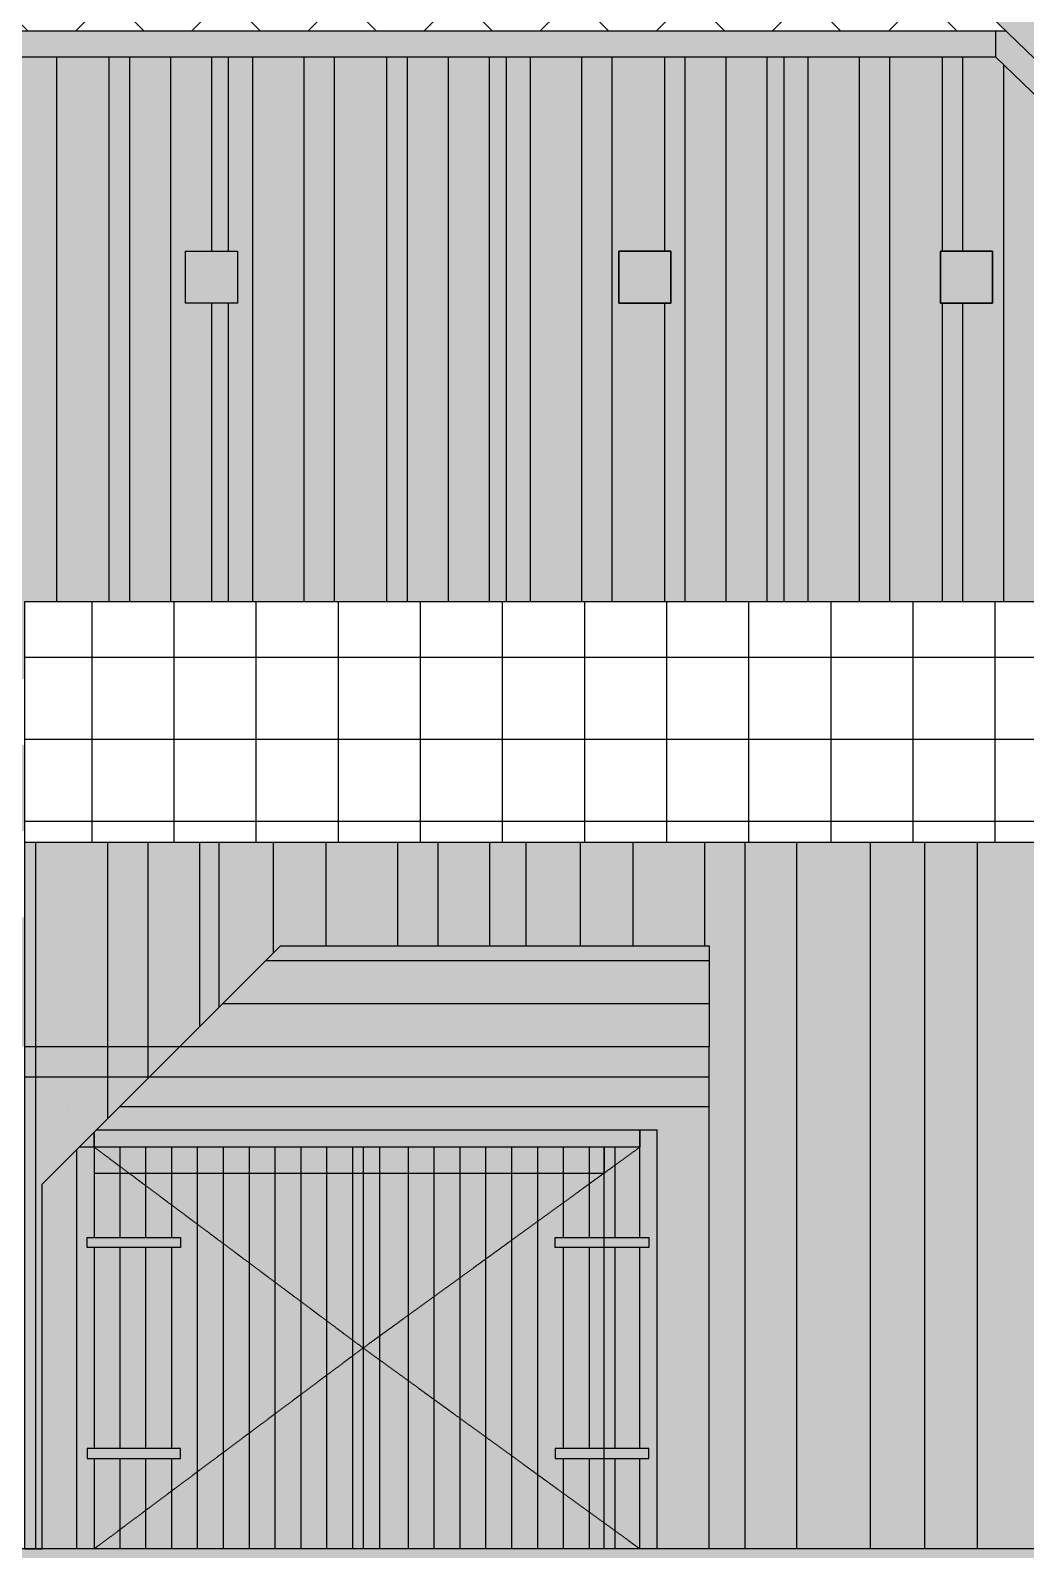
# Model space of a CAD drawing. Header units: metres. Extents: x 2773 to 296211, y -82189 to 61223.
# Drawn here: x 27742 to 33514, y 2443 to 11256 of the extents above; entities that cross this region are included whole.
import ezdxf

# ---------------------------------------------------------------- set-up
doc = ezdxf.new("R2010")
doc.units = ezdxf.units.M
doc.header["$LTSCALE"] = 0.5
doc.linetypes.add('ACAD_ISO03W100', pattern=[30, 12, -18])
doc.linetypes.add('DASHED2', pattern=[9.525, 6.35, -3.175])
for name, color, linetype in [('-höhenlinien', 251, 'ACAD_ISO03W100'), ('KON_025', 1, 'Continuous'), ('KON_050', 5, 'Continuous'), ('KON_MASS', 1, 'Continuous'), ('KON_SCHRAFF', 1, 'Continuous'), ('KON_STRICHLINIE', 1, 'DASHED2')]:
    doc.layers.add(name, color=color, linetype=linetype)
doc.layers.add('KON_HL', color=4, linetype='Continuous', plot=False)

msp = doc.modelspace()

# ---------------------------------------------------------------- hatches: boundary and pattern name
at = {"layer": '-höhenlinien', "ltscale": 0.01, "true_color": 0xe8e8e8, "transparency": 33554536}
h = msp.add_hatch(color=254, dxfattribs=at)
h.dxf.hatch_style = 1
h.set_gradient(color1=(188, 182, 179), rotation=270)
h.paths.add_polyline_path([(42696.49, -465.92), (42696.49, 4983.16), (42132.61, 5054.98), (41669.83, 5061.54), (40119.33, 4801.18), (38623.1, 4872.92), (38485.43, 4874.64), (38358.8, 4846.41), (38257.96, 4847.67), (38062.42, 4850.1), (37874.29, 4883.53), (37138.47, 4932.47), (37017.37, 4862.56), (36980.59, 4725.27), (36872.16, 4616.84), (36799, 4343.81), (36749.23, 4008.2), (36704.11, 3782.51), (36676.28, 3455.92), (36680.22, 3259.33), (36691.5, 2932.78), (36609.14, 2447.76), (23489.14, 2447.76), (22703.6, 2582.59), (21996.62, 2591.39), (20722.32, 2490.68), (20261.09, 2479.56), (18768.25, 2540.75), (18218.64, 2610.76), (17755.86, 2617.32), (16205.36, 2356.96), (14794.84, 2424.59), (14794.84, -465.92)])
at = {"layer": 'KON_025', "true_color": 0xc7c8ca, "transparency": 33554493}
h = msp.add_hatch(color=9, dxfattribs=at)
h.dxf.hatch_style = 1
h.paths.add_polyline_path([(29979.47, 14413.63), (30048.85, 14441.62), (30118.22, 14413.63), (36806.75, 7970.4), (39719.14, 6568.42), (39719.14, 4820.37), (40119.33, 4801.18), (41669.83, 5061.54), (42132.61, 5054.98), (42682.23, 4984.97), (42696.49, 4984.39), (42696.49, 11428.85), (37556.2, 11496.9), (29725.29, 15212.95), (28131.56, 14451.49), (28131.56, 15569.35), (28167.26, 15569.35), (28167.26, 15629.35), (27268.89, 15629.35), (27268.89, 15569.35), (27304.59, 15569.35), (27304.59, 14056.38), (25632.69, 13257.57), (22052.15, 12631.35), (22072.82, 12513.15), (22436.63, 12576.78), (22436.63, 11730.55), (20552.53, 10830.35), (20600.93, 10720.55), (22026.71, 11376.17), (22010.66, 9491.13), (22010.66, 9491.13), (21929.3, 9491.13), (21899.23, 5857.09), (15585.13, 5909.66), (15581.38, 5459.2), (15581.38, 5033.7), (15584.49, 4360.35), (15577.42, 2387.07), (16205.36, 2356.96), (17755.86, 2617.32), (18218.64, 2610.76), (18768.25, 2540.75), (20261.09, 2479.56), (20722.32, 2490.68), (21996.62, 2591.39), (22703.6, 2582.59), (23489.14, 2447.76), (23489.14, 7953.04), (23291.53, 7762.68), (23291.53, 7970.4)])
h.paths.add_polyline_path([(36612.96, 5327.92), (36612.96, 2470.24), (36691.5, 2932.78), (36680.22, 3259.33), (36676.28, 3455.92), (36704.11, 3782.51), (36749.23, 4008.2), (36799, 4343.81), (36872.16, 4616.84), (36980.59, 4725.27), (37017.37, 4862.56), (37138.47, 4932.47), (37874.29, 4883.53), (38062.42, 4850.1), (38257.96, 4847.67), (38358.8, 4846.41), (38386.73, 4852.64)], flags=17)
at = {"layer": 'KON_025', "transparency": 33554656}
h = msp.add_hatch(dxfattribs=at)
h.set_pattern_fill('NET', color=256, scale=150, angle=45)
h.set_pattern_definition([(45, (-40496.9, 4e-12), (-336.7596, 336.7596), []), (135, (-40496.9, 4e-12), (-336.7596, -336.7596), [])])
edge = h.paths.add_edge_path()
edge.add_arc((30048.85, 14341.62), 100, 406.0675, 491.100811, ccw=False)
edge.add_line((30118.23, 14413.63), (30049.14, 14480.76))
edge.add_line((30049.14, 14480.76), (33401.8, 11250.76))
edge.add_line((33401.8, 11250.76), (26696.77, 11250.76))
edge.add_line((26696.77, 11250.76), (29833.52, 14272.47))
edge.add_line((29833.52, 14272.47), (29983.11, 14416.97))
at = {"layer": 'KON_025', "true_color": 0x736c68, "transparency": 33554610}
h = msp.add_hatch(color=251, dxfattribs=at)
h.dxf.hatch_style = 1
h.paths.add_polyline_path([(36806.75, 7762.68), (36806.75, 7970.4), (33401.51, 11250.76), (33341.6, 11250.76), (33341.6, 11100.76)])
h.paths.add_polyline_path([(26756.69, 11250.76), (26756.69, 11100.76), (33341.6, 11100.76), (33341.6, 11250.76)])
h.paths.add_polyline_path([(23291.53, 7970.4), (23291.53, 7762.68), (26756.69, 11100.76), (26756.69, 11250.76), (26696.77, 11250.76)])
at = {"layer": 'KON_025', "true_color": 0x636466, "transparency": 33554544}
h = msp.add_hatch(color=251, dxfattribs=at)
h.dxf.hatch_style = 1
h.paths.add_polyline_path([(24668.59, 9086.44), (24668.59, 8619.6), (23977.53, 7953.04), (23493.52, 7953.04)])
h.paths.add_polyline_path([(23493.52, 7953.04), (23977.53, 7953.04), (23745.08, 7728.84), (23493.52, 7728.84)])
h.paths.add_polyline_path([(26756.98, 11100.76), (33341.6, 11100.76), (36609.14, 7953.04), (36124.82, 7953.04), (33206.08, 10764.75), (26892.62, 10764.75), (24668.59, 8619.6), (24668.59, 9086.44)])
h.paths.add_polyline_path([(36134.66, 7943.57), (36609.14, 7943.57), (36609.14, 7953.04), (36124.82, 7953.04)])
at = {"layer": 'KON_025', "true_color": 0x736c68, "transparency": 33554656}
h = msp.add_hatch(color=251, dxfattribs=at)
h.dxf.hatch_style = 1
h.paths.add_polyline_path([(33321.11, 9975.55), (33019.45, 9975.55), (33019.45, 9673.9), (33321.11, 9673.9)])
h.paths.add_polyline_path([(31456.52, 9975.55), (31154.86, 9975.55), (31154.86, 9673.9), (31456.52, 9673.9)])
h.paths.add_polyline_path([(28943.42, 9975.55), (28641.76, 9975.55), (28641.76, 9673.9), (28943.42, 9673.9)])
h.paths.add_polyline_path([(27078.83, 9975.55), (26777.17, 9975.55), (26777.17, 9673.9), (27078.83, 9673.9)])
at = {"layer": 'KON_025', "transparency": 33554656}
h = msp.add_hatch(dxfattribs=at)
h.set_pattern_fill('NET', color=256, scale=150)
h.paths.add_polyline_path([(36609.14, 7943.57), (27709.14, 7943.57), (27709.14, 6545.12), (36609.14, 6545.12)])
at = {"layer": 'KON_025', "true_color": 0x636466, "transparency": 33554544}
h = msp.add_hatch(color=251, dxfattribs=at)
h.dxf.hatch_style = 1
h.paths.add_polyline_path([(36609.14, 6545.12), (27709.14, 6545.12), (27709.14, 6360.76), (36609.14, 6360.76)])
h = msp.add_hatch(color=251, dxfattribs=at)
h.dxf.hatch_style = 1
h.paths.add_polyline_path([(29430.52, 5945.12), (29191.95, 5945.12), (27809.14, 4562.31), (27809.14, 4323.73), (28011.64, 4526.23)])
h.paths.add_polyline_path([(31679.14, 5945.12), (29430.52, 5945.12), (29255.86, 5770.45), (31679.14, 5770.45)])
h.paths.add_polyline_path([(28011.64, 4526.23), (27809.14, 4323.73), (27809.14, 2447.76), (28011.64, 2447.76)])
h = msp.add_hatch(color=251, dxfattribs=at)
h.dxf.hatch_style = 1
h.paths.add_polyline_path([(31679.14, 5360.76), (28607.59, 5360.76), (28432.59, 5185.76), (31679.14, 5185.76)])
at = {"layer": 'KON_025', "true_color": 0xa48f7a, "transparency": 33554467}
h = msp.add_hatch(color=252, dxfattribs=at)
h.dxf.hatch_style = 1
h.paths.add_polyline_path([(31679.14, 5185.76), (28432.59, 5185.76), (28257.59, 5010.76), (28436.56, 5010.76), (28555.42, 5010.76), (28793.15, 5010.76), (29030.87, 5010.76), (29128.95, 5010.76), (29268.6, 5010.76), (31679.14, 5010.76)])
at = {"layer": 'KON_025', "true_color": 0x736c68, "transparency": 33554656}
h = msp.add_hatch(color=251, dxfattribs=at)
h.dxf.hatch_style = 1
h.paths.add_polyline_path([(30785.01, 4195.36), (31327.74, 4195.36), (31327.74, 4253.62), (30785.01, 4253.62)])
h.paths.add_polyline_path([(30785.01, 2971.9), (31327.74, 2971.9), (31327.74, 3030.15), (30785.01, 3030.15)])
h.paths.add_polyline_path([(28070.01, 2971.9), (28612.74, 2971.9), (28612.74, 3030.15), (28070.01, 3030.15)])
h.paths.add_polyline_path([(28070.01, 4195.36), (28612.74, 4195.36), (28612.74, 4253.62), (28070.01, 4253.62)])
at = {"layer": 'KON_SCHRAFF', "true_color": 0xa48f7a, "transparency": 33554574}
h = msp.add_hatch(color=252, dxfattribs=at)
h.dxf.hatch_style = 1
h.paths.add_polyline_path([(23723.19, 8177.96), (23593.21, 8052.73), (23489.14, 7952.67), (23489.14, 7493.57), (23723.19, 7493.57)])
h.paths.add_polyline_path([(24058.99, 8501.47), (23960.92, 8406.99), (23960.92, 7493.57), (24058.99, 7493.57)])
h.paths.add_polyline_path([(24672.59, 9092.62), (24496.27, 8922.76), (24496.27, 7493.57), (24672.59, 7493.57)])
h.paths.add_polyline_path([(25096.21, 9500.74), (24977.35, 9386.23), (24977.35, 7493.57), (25096.21, 7493.57)])
h.paths.add_polyline_path([(25571.66, 9958.8), (25333.94, 9729.77), (25333.94, 7493.57), (25571.66, 7493.57)])
h.paths.add_polyline_path([(26107.02, 10474.57), (25809.39, 10187.83), (25809.39, 7493.57), (26107.02, 7493.57)])
h.paths.add_polyline_path([(26588.09, 10938.04), (26283.33, 10644.43), (26283.33, 7493.57), (26588.09, 7493.57)])
h.paths.add_polyline_path([(26944.68, 9673.9), (26777.17, 9673.9), (26777.17, 9975.55), (26944.68, 9975.55), (26944.68, 11100.76), (26756.98, 11100.76), (26706.95, 11052.56), (26706.95, 7493.57), (26944.68, 7493.57)])
h.paths.add_polyline_path([(27420.13, 11100.76), (27280.48, 11100.76), (27280.48, 7493.57), (27420.13, 7493.57)])
h.paths.add_polyline_path([(27894.07, 11100.76), (27709.14, 11100.76), (27709.14, 7943.57), (27894.07, 7943.57)])
h.paths.add_polyline_path([(28891.22, 11100.76), (28793.15, 11100.76), (28793.15, 9975.55), (28891.22, 9975.55)])
h.paths.add_polyline_path([(28891.22, 9673.9), (28793.15, 9673.9), (28793.15, 7943.57), (28891.22, 7943.57)])
h.paths.add_polyline_path([(28317.7, 10067.91), (28317.7, 11100.76), (28198.83, 11100.76), (28198.83, 10110.89), (28198.83, 7943.57), (28317.7, 7943.57)])
h.paths.add_polyline_path([(29328.51, 11100.76), (29030.87, 11100.76), (29030.87, 7943.57), (29328.51, 7943.57)])
h.paths.add_polyline_path([(29928.44, 11100.76), (29809.58, 11100.76), (29809.58, 7943.57), (29928.44, 7943.57)])
h.paths.add_polyline_path([(30403.89, 11100.76), (30166.17, 11100.76), (30166.17, 7943.57), (30403.89, 7943.57)])
h.paths.add_polyline_path([(30939.25, 11100.76), (30641.62, 11100.76), (30641.62, 7943.57), (30939.25, 7943.57)])
h.paths.add_polyline_path([(31420.32, 11100.76), (31115.56, 11100.76), (31115.56, 7943.57), (31420.32, 7943.57), (31420.32, 9673.9), (31154.86, 9673.9), (31154.86, 9975.55), (31420.32, 9975.55), (31420.32, 10083.93)])
h.paths.add_polyline_path([(31776.91, 10188.07), (31776.91, 11100.76), (31539.18, 11100.76), (31539.18, 10064.01), (31539.18, 7943.57), (31776.91, 7943.57)])
h.paths.add_polyline_path([(32112.71, 11100.76), (32014.64, 11100.76), (32014.64, 7943.57), (32112.71, 7943.57)])
h.paths.add_polyline_path([(32549.99, 11100.76), (32252.36, 11100.76), (32252.36, 7943.57), (32549.99, 7943.57)])
h.paths.add_polyline_path([(33149.93, 11100.76), (33031.07, 11100.76), (33031.07, 9975.55), (33149.93, 9975.55)])
h.paths.add_polyline_path([(33149.93, 9673.9), (33031.07, 9673.9), (33031.07, 7943.57), (33149.93, 7943.57)])
h.paths.add_polyline_path([(33625.38, 10827.38), (33387.65, 11056.39), (33387.65, 7943.57), (33625.38, 7943.57)])
h.paths.add_polyline_path([(34160.74, 10311.66), (33863.1, 10598.38), (33863.1, 7943.57), (34160.74, 7943.57)])
h.paths.add_polyline_path([(34641.81, 9848.23), (34337.05, 10141.81), (34337.05, 7943.57), (34641.81, 7943.57)])
h.paths.add_polyline_path([(35236.12, 9275.71), (34998.4, 9504.72), (34998.4, 7943.57), (35236.12, 7943.57)])
h.paths.add_polyline_path([(35771.48, 8759.98), (35473.85, 9046.7), (35473.85, 7943.57), (35771.48, 7943.57)])
h.paths.add_polyline_path([(36371.42, 8182.05), (36252.55, 8296.55), (36252.55, 7943.57), (36371.42, 7943.57)])
at = {"layer": 'KON_SCHRAFF', "true_color": 0x826e59, "transparency": 33554526}
h = msp.add_hatch(color=47, dxfattribs=at)
h.dxf.hatch_style = 1
h.paths.add_polyline_path([(23960.92, 8406.99), (23723.19, 8177.96), (23723.19, 7493.57), (23960.92, 7493.57)])
h.paths.add_polyline_path([(24496.27, 8922.76), (24198.64, 8636.01), (24198.64, 7493.57), (24496.27, 7493.57)])
h.paths.add_polyline_path([(24977.35, 9386.23), (24672.59, 9092.62), (24672.59, 7493.57), (24977.35, 7493.57)])
h.paths.add_polyline_path([(25333.94, 9729.77), (25096.21, 9500.74), (25096.21, 7493.57), (25333.94, 7493.57)])
h.paths.add_polyline_path([(25809.39, 10187.83), (25669.73, 10053.29), (25669.73, 7493.57), (25809.39, 7493.57)])
h.paths.add_polyline_path([(26283.33, 10644.43), (26107.02, 10474.57), (26107.02, 7493.57), (26283.33, 7493.57)])
h.paths.add_polyline_path([(26706.95, 11052.56), (26588.09, 10938.04), (26588.09, 7493.57), (26706.95, 7493.57)])
h.paths.add_polyline_path([(27182.4, 11100.76), (26944.68, 11100.76), (26944.68, 9975.55), (27078.83, 9975.55), (27078.83, 9673.9), (26944.68, 9673.9), (26944.68, 7493.57), (27182.4, 7493.57)])
h.paths.add_polyline_path([(27709.14, 11100.76), (27420.13, 11100.76), (27420.13, 7493.57), (27709.14, 7493.57), (27709.14, 7943.57)])
h.paths.add_polyline_path([(28198.83, 10110.89), (28198.83, 11100.76), (27894.07, 11100.76), (27894.07, 7943.57), (28198.83, 7943.57)])
h.paths.add_polyline_path([(28793.15, 9673.9), (28641.76, 9673.9), (28641.76, 9975.55), (28793.15, 9975.55), (28793.15, 11100.76), (28555.42, 11100.76), (28555.42, 10119.57), (28555.42, 7943.57), (28793.15, 7943.57)])
h.paths.add_polyline_path([(29504.82, 11100.76), (29328.51, 11100.76), (29328.51, 7943.57), (29504.82, 7943.57)])
h.paths.add_polyline_path([(30166.17, 11100.76), (29928.44, 11100.76), (29928.44, 7943.57), (30166.17, 7943.57)])
h.paths.add_polyline_path([(30641.62, 11100.76), (30501.96, 11100.76), (30501.96, 7943.57), (30641.62, 7943.57)])
h.paths.add_polyline_path([(31115.56, 11100.76), (30939.25, 11100.76), (30939.25, 7943.57), (31115.56, 7943.57)])
h.paths.add_polyline_path([(32014.64, 11100.76), (31776.91, 11100.76), (31776.91, 10188.07), (31776.91, 7943.57), (32014.64, 7943.57)])
h.paths.add_polyline_path([(32252.36, 11100.76), (32112.71, 11100.76), (32112.71, 7943.57), (32252.36, 7943.57)])
h.paths.add_polyline_path([(33031.07, 9673.9), (33019.45, 9673.9), (33019.45, 9975.55), (33031.07, 9975.55), (33031.07, 11100.76), (32726.3, 11100.76), (32726.3, 7943.57), (33031.07, 7943.57)])
h.paths.add_polyline_path([(33387.65, 11056.39), (33341.6, 11100.76), (33149.93, 11100.76), (33149.93, 9975.55), (33321.11, 9975.55), (33321.11, 9673.9), (33149.93, 9673.9), (33149.93, 7943.57), (33387.65, 7943.57)])
h.paths.add_polyline_path([(33723.45, 10732.91), (33625.38, 10827.38), (33625.38, 7943.57), (33723.45, 7943.57)])
h.paths.add_polyline_path([(34337.05, 10141.81), (34160.74, 10311.66), (34160.74, 7943.57), (34337.05, 7943.57)])
h.paths.add_polyline_path([(34760.67, 9733.72), (34641.81, 9848.23), (34641.81, 7943.57), (34760.67, 7943.57)])
h.paths.add_polyline_path([(35473.85, 9046.7), (35334.2, 9181.23), (35334.2, 7943.57), (35473.85, 7943.57)])
h.paths.add_polyline_path([(35947.79, 8590.14), (35771.48, 8759.98), (35771.48, 7943.57), (35947.79, 7943.57)])
h.paths.add_polyline_path([(36371.42, 8182.05), (36371.42, 7943.57), (36609.14, 7943.57), (36609.14, 7953.04)])
at = {"layer": 'KON_SCHRAFF', "true_color": 0xc5b7aa}
h = msp.add_hatch(color=9, dxfattribs=at)
h.dxf.hatch_style = 1
h.paths.add_polyline_path([(24198.64, 8636.01), (24058.99, 8501.47), (24058.99, 7493.57), (24198.64, 7493.57)])
h.paths.add_polyline_path([(25669.73, 10053.29), (25571.66, 9958.8), (25571.66, 7493.57), (25669.73, 7493.57)])
h.paths.add_polyline_path([(27280.48, 11100.76), (27182.4, 11100.76), (27182.4, 7493.57), (27280.48, 7493.57)])
h.paths.add_polyline_path([(28555.42, 10119.57), (28555.42, 11100.76), (28317.7, 11100.76), (28317.7, 10067.91), (28317.7, 7943.57), (28555.42, 7943.57)])
h.paths.add_polyline_path([(29030.87, 11100.76), (28891.22, 11100.76), (28891.22, 9975.55), (28943.42, 9975.55), (28943.42, 9673.9), (28891.22, 9673.9), (28891.22, 7943.57), (29030.87, 7943.57)])
h.paths.add_polyline_path([(29809.58, 11100.76), (29504.82, 11100.76), (29504.82, 7943.57), (29809.58, 7943.57)])
h.paths.add_polyline_path([(30501.96, 11100.76), (30403.89, 11100.76), (30403.89, 7943.57), (30501.96, 7943.57)])
h.paths.add_polyline_path([(31539.18, 10064.01), (31539.18, 11100.76), (31420.32, 11100.76), (31420.32, 10083.93), (31420.32, 9975.55), (31456.52, 9975.55), (31456.52, 9673.9), (31420.32, 9673.9), (31420.32, 7943.57), (31539.18, 7943.57)])
h.paths.add_polyline_path([(32726.3, 11100.76), (32549.99, 11100.76), (32549.99, 7943.57), (32726.3, 7943.57)])
h.paths.add_polyline_path([(33863.1, 10598.38), (33723.45, 10732.91), (33723.45, 7943.57), (33863.1, 7943.57)])
h.paths.add_polyline_path([(34998.4, 9504.72), (34760.67, 9733.72), (34760.67, 7943.57), (34998.4, 7943.57)])
h.paths.add_polyline_path([(35334.2, 9181.23), (35236.12, 9275.71), (35236.12, 7943.57), (35334.2, 7943.57)])
h.paths.add_polyline_path([(36252.55, 8296.55), (35947.79, 8590.14), (35947.79, 7943.57), (36252.55, 7943.57)])
h = msp.add_hatch(color=9, dxfattribs=at)
h.dxf.hatch_style = 1
h.paths.add_polyline_path([(27709.14, 5860.76), (23689.14, 5860.76), (23689.14, 5610.76), (27709.14, 5610.76)])
h.paths.add_polyline_path([(31679.14, 5860.76), (29107.59, 5860.76), (28857.59, 5610.76), (31679.14, 5610.76)])
h.paths.add_polyline_path([(27709.14, 7110.76), (23689.14, 7110.76), (23689.14, 6860.76), (27709.14, 6860.76)])
at = {"layer": 'KON_SCHRAFF', "true_color": 0x826e59, "transparency": 33554526}
h = msp.add_hatch(color=47, dxfattribs=at)
h.dxf.hatch_style = 1
h.paths.add_polyline_path([(31679.14, 5610.76), (28857.59, 5610.76), (28607.59, 5360.76), (31679.14, 5360.76)])
h.paths.add_polyline_path([(27709.14, 5610.76), (23689.14, 5610.76), (23689.14, 5360.76), (27709.14, 5360.76)])
h.paths.add_polyline_path([(27709.14, 6110.76), (23689.14, 6110.76), (23689.14, 5860.76), (27709.14, 5860.76)])
h.paths.add_polyline_path([(31679.14, 5945.12), (29191.95, 5945.12), (29107.59, 5860.76), (31679.14, 5860.76)])
h.paths.add_polyline_path([(27709.14, 6860.76), (23689.14, 6860.76), (23689.14, 6610.76), (27709.14, 6610.76)])
at = {"layer": 'KON_SCHRAFF', "true_color": 0xa48f7a, "transparency": 33554574}
h = msp.add_hatch(color=252, dxfattribs=at)
h.dxf.hatch_style = 1
h.paths.add_polyline_path([(27773.99, 6545.12), (27709.14, 6545.12), (27709.14, 5360.76), (27773.99, 5360.76)])
h.paths.add_polyline_path([(27773.99, 5360.76), (27709.14, 5360.76), (27709.14, 5185.76), (27773.99, 5185.76)])
h.paths.add_polyline_path([(27773.99, 5185.76), (27709.14, 5185.76), (27709.14, 4462.31), (27709.14, 2447.76), (27773.99, 2447.76)])
h.paths.add_polyline_path([(28424.38, 6545.12), (28190.65, 6545.12), (28190.65, 5360.76), (28424.38, 5360.76)])
h.paths.add_polyline_path([(28424.38, 5360.76), (28190.65, 5360.76), (28190.65, 5185.76), (28424.38, 5185.76)])
h.paths.add_polyline_path([(28424.38, 5177.55), (28424.38, 5185.76), (28190.65, 5185.76), (28190.65, 4943.82)])
h.paths.add_polyline_path([(29151.4, 6545.12), (28836.36, 6545.12), (28836.36, 5589.53), (29151.4, 5904.56)])
h.paths.add_polyline_path([(29872.94, 6545.12), (29456.27, 6545.12), (29456.27, 5945.12), (29872.94, 5945.12)])
h.paths.add_polyline_path([(30932.21, 6545.12), (30617.17, 6545.12), (30617.17, 5945.12), (30932.21, 5945.12)])
h.paths.add_polyline_path([(31653.75, 6545.12), (31237.08, 6545.12), (31237.08, 5945.12), (31653.75, 5945.12)])
h.paths.add_polyline_path([(32929.53, 6545.12), (32614.49, 6545.12), (32614.49, 2447.76), (32929.53, 2447.76)])
h.paths.add_polyline_path([(34184.87, 6545.12), (33884.8, 6545.12), (33884.8, 2447.76), (34184.87, 2447.76)])
h.paths.add_polyline_path([(34926.86, 6545.12), (34611.82, 6545.12), (34611.82, 2447.76), (34926.86, 2447.76)])
h.paths.add_polyline_path([(36182.19, 6545.12), (35882.13, 6545.12), (35882.13, 2447.76), (36182.19, 2447.76)])
at = {"layer": 'KON_SCHRAFF', "true_color": 0x826e59, "transparency": 33554526}
h = msp.add_hatch(color=47, dxfattribs=at)
h.dxf.hatch_style = 1
h.paths.add_polyline_path([(28190.65, 6545.12), (27773.99, 6545.12), (27773.99, 5360.76), (28190.65, 5360.76)])
h.paths.add_polyline_path([(28190.65, 5360.76), (27773.99, 5360.76), (27773.99, 5185.76), (28190.65, 5185.76)])
h.paths.add_polyline_path([(28190.65, 5185.76), (27773.99, 5185.76), (27773.99, 2447.76), (27809.14, 2447.76), (27809.14, 4562.31), (28190.65, 4943.82)])
h.paths.add_polyline_path([(28724.45, 6545.12), (28424.38, 6545.12), (28424.38, 5360.76), (28607.59, 5360.76), (28724.45, 5477.61)])
h.paths.add_polyline_path([(28607.59, 5360.76), (28424.38, 5360.76), (28424.38, 5185.76), (28432.59, 5185.76)])
h.paths.add_polyline_path([(29456.27, 6545.12), (29151.4, 6545.12), (29151.4, 5904.56), (29191.95, 5945.12), (29456.27, 5945.12)])
h.paths.add_polyline_path([(30406.73, 6545.12), (30106.67, 6545.12), (30106.67, 5945.12), (30406.73, 5945.12)])
h.paths.add_polyline_path([(31237.08, 6545.12), (30932.21, 6545.12), (30932.21, 5945.12), (31237.08, 5945.12)])
h.paths.add_polyline_path([(31887.48, 6545.12), (31653.75, 6545.12), (31653.75, 5945.12), (31679.14, 5945.12), (31679.14, 5360.76), (31679.14, 5010.76), (31679.14, 2447.76), (31887.48, 2447.76)])
h.paths.add_polyline_path([(32614.49, 6545.12), (32187.54, 6545.12), (32187.54, 2447.76), (32614.49, 2447.76)])
h.paths.add_polyline_path([(33651.07, 6545.12), (33234.41, 6545.12), (33234.41, 2447.76), (33651.07, 2447.76)])
h.paths.add_polyline_path([(34611.82, 6545.12), (34184.87, 6545.12), (34184.87, 2447.76), (34611.82, 2447.76)])
h.paths.add_polyline_path([(35231.73, 6545.12), (34926.86, 6545.12), (34926.86, 2447.76), (35231.73, 2447.76)])
h.paths.add_polyline_path([(35882.13, 6545.12), (35648.39, 6545.12), (35648.39, 2447.76), (35882.13, 2447.76)])
at = {"layer": 'KON_SCHRAFF', "true_color": 0xc5b7aa}
h = msp.add_hatch(color=9, dxfattribs=at)
h.dxf.hatch_style = 1
h.paths.add_polyline_path([(28836.36, 6545.12), (28724.45, 6545.12), (28724.45, 5477.61), (28836.36, 5589.53)])
h.paths.add_polyline_path([(30106.67, 6545.12), (29872.94, 6545.12), (29872.94, 5945.12), (30106.67, 5945.12)])
h.paths.add_polyline_path([(30617.17, 6545.12), (30406.73, 6545.12), (30406.73, 5945.12), (30617.17, 5945.12)])
h.paths.add_polyline_path([(32187.54, 6545.12), (31887.48, 6545.12), (31887.48, 2447.76), (32187.54, 2447.76)])
h.paths.add_polyline_path([(33234.41, 6545.12), (32929.53, 6545.12), (32929.53, 2447.76), (33234.41, 2447.76)])
h.paths.add_polyline_path([(33884.8, 6545.12), (33651.07, 6545.12), (33651.07, 2447.76), (33884.8, 2447.76)])
h.paths.add_polyline_path([(35648.39, 6545.12), (35231.73, 6545.12), (35231.73, 2447.76), (35648.39, 2447.76)])
at = {"layer": 'KON_SCHRAFF', "true_color": 0xa48f7a, "transparency": 33554521}
h = msp.add_hatch(color=252, dxfattribs=at)
h.dxf.hatch_style = 1
h.paths.add_polyline_path([(28257.59, 5010.76), (28124.59, 4877.76), (31376.64, 4877.76), (31376.64, 2447.76), (31679.14, 2447.76), (31679.14, 5010.76)])
h.paths.add_polyline_path([(27809.14, 4562.31), (27809.14, 2447.76), (28011.64, 2447.76), (28011.64, 4764.81)])
at = {"layer": 'KON_SCHRAFF', "true_color": 0x826e59, "transparency": 33554585}
h = msp.add_hatch(color=47, dxfattribs=at)
h.dxf.hatch_style = 1
h.paths.add_polyline_path([(31276.64, 4877.76), (31376.64, 4877.76), (31376.64, 2447.76), (31276.64, 2447.76), (31276.64, 2971.9), (31327.74, 2971.9), (31327.74, 3030.15), (31276.64, 3030.15), (31276.64, 4195.36), (31327.74, 4195.36), (31327.74, 4253.62), (31276.64, 4253.62)])
h.paths.add_polyline_path([(28024.59, 4777.76), (28011.64, 4764.81), (28011.64, 2447.76), (28111.64, 2447.76), (28111.64, 2971.9), (28070.01, 2971.9), (28070.01, 3030.15), (28111.64, 3030.15), (28111.64, 4195.36), (28070.01, 4195.36), (28070.01, 4253.62), (28111.64, 4253.62), (28111.64, 4777.76)])
h.paths.add_polyline_path([(28124.59, 4877.76), (28024.59, 4777.76), (31276.64, 4777.76), (31276.64, 4877.76)])
at = {"layer": 'KON_SCHRAFF', "true_color": 0xa48f7a, "transparency": 33554574}
h = msp.add_hatch(color=252, dxfattribs=at)
h.dxf.hatch_style = 1
h.paths.add_polyline_path([(31133.68, 4777.76), (31276.64, 4777.76), (31276.64, 4253.62), (31133.68, 4253.62)])
h.paths.add_polyline_path([(31133.68, 4195.36), (31276.64, 4195.36), (31276.64, 3030.15), (31133.68, 3030.15)])
h.paths.add_polyline_path([(31133.68, 2971.9), (31276.64, 2971.9), (31276.64, 2447.76), (31133.68, 2447.76)])
h.paths.add_polyline_path([(30833.68, 4195.36), (30983.68, 4195.36), (30983.68, 3030.15), (30833.68, 3030.15)])
h.paths.add_polyline_path([(30833.68, 2971.9), (30983.68, 2971.9), (30983.68, 2447.76), (30833.68, 2447.76)])
h.paths.add_polyline_path([(30833.68, 4624.34), (30983.68, 4624.34), (30983.68, 4253.62), (30833.68, 4253.62)])
h.paths.add_polyline_path([(30533.68, 4624.34), (30683.68, 4624.34), (30683.68, 2447.76), (30533.68, 2447.76)])
h.paths.add_polyline_path([(30533.68, 4777.76), (30683.68, 4777.76), (30683.68, 4624.34), (30533.68, 4624.34)])
h.paths.add_polyline_path([(30233.68, 4624.34), (30383.68, 4624.34), (30383.68, 2447.76), (30233.68, 2447.76)])
h.paths.add_polyline_path([(30233.68, 4777.76), (30383.68, 4777.76), (30383.68, 4624.34), (30233.68, 4624.34)])
h.paths.add_polyline_path([(29671.64, 4624.34), (29767.47, 4624.34), (29767.47, 2447.76), (29671.64, 2447.76)])
h.paths.add_polyline_path([(29671.64, 4777.76), (29767.47, 4777.76), (29767.47, 4624.34), (29671.64, 4624.34)])
h.paths.add_polyline_path([(29311.64, 4624.34), (29461.64, 4624.34), (29461.64, 2447.76), (29311.64, 2447.76)])
h.paths.add_polyline_path([(29311.64, 4777.76), (29461.64, 4777.76), (29461.64, 4624.34), (29311.64, 4624.34)])
h.paths.add_polyline_path([(28861.64, 4624.34), (29011.64, 4624.34), (29011.64, 2447.76), (28861.64, 2447.76)])
h.paths.add_polyline_path([(28861.64, 4777.76), (29011.64, 4777.76), (29011.64, 4624.34), (28861.64, 4624.34)])
h.paths.add_polyline_path([(28561.64, 4624.34), (28711.64, 4624.34), (28711.64, 2447.76), (28561.64, 2447.76), (28561.64, 2971.9), (28612.74, 2971.9), (28612.74, 3030.15), (28561.64, 3030.15), (28561.64, 4195.36), (28612.74, 4195.36), (28612.74, 4253.62), (28561.64, 4253.62)])
h.paths.add_polyline_path([(28561.64, 4777.76), (28711.64, 4777.76), (28711.64, 4624.34), (28561.64, 4624.34)])
h.paths.add_polyline_path([(28111.64, 4624.34), (28261.64, 4624.34), (28261.64, 4253.62), (28111.64, 4253.62)])
h.paths.add_polyline_path([(28111.64, 4777.76), (28261.64, 4777.76), (28261.64, 4624.34), (28111.64, 4624.34)])
h.paths.add_polyline_path([(28111.64, 4195.36), (28261.64, 4195.36), (28261.64, 3030.15), (28111.64, 3030.15)])
h.paths.add_polyline_path([(28111.64, 2971.9), (28261.64, 2971.9), (28261.64, 2447.76), (28111.64, 2447.76)])
at = {"layer": 'KON_SCHRAFF', "true_color": 0x826e59, "transparency": 33554562}
h = msp.add_hatch(color=47, dxfattribs=at)
h.dxf.hatch_style = 1
h.paths.add_polyline_path([(30683.68, 4624.34), (30833.68, 4624.34), (30833.68, 4253.62), (30785.01, 4253.62), (30785.01, 4195.36), (30833.68, 4195.36), (30833.68, 3030.15), (30785.01, 3030.15), (30785.01, 2971.9), (30833.68, 2971.9), (30833.68, 2447.76), (30683.68, 2447.76)])
h.paths.add_polyline_path([(30683.68, 4777.76), (30833.68, 4777.76), (30833.68, 4624.34), (30683.68, 4624.34)])
h.paths.add_polyline_path([(29933.68, 4624.34), (30083.68, 4624.34), (30083.68, 2447.76), (29933.68, 2447.76)])
h.paths.add_polyline_path([(29933.68, 4777.76), (30083.68, 4777.76), (30083.68, 4624.34), (29933.68, 4624.34)])
h.paths.add_polyline_path([(29161.64, 4624.34), (29311.64, 4624.34), (29311.64, 2447.76), (29161.64, 2447.76)])
h.paths.add_polyline_path([(29161.64, 4777.76), (29311.64, 4777.76), (29311.64, 4624.34), (29161.64, 4624.34)])
h.paths.add_polyline_path([(28261.64, 4777.76), (28411.64, 4777.76), (28411.64, 4624.34), (28261.64, 4624.34)])
h.paths.add_polyline_path([(28261.64, 4624.34), (28411.64, 4624.34), (28411.64, 4253.62), (28261.64, 4253.62)])
h.paths.add_polyline_path([(28261.64, 4195.36), (28411.64, 4195.36), (28411.64, 3030.15), (28261.64, 3030.15)])
h.paths.add_polyline_path([(28261.64, 2971.9), (28411.64, 2971.9), (28411.64, 2447.76), (28261.64, 2447.76)])
at = {"layer": 'KON_SCHRAFF', "true_color": 0x826e59, "transparency": 33554526}
h = msp.add_hatch(color=47, dxfattribs=at)
h.dxf.hatch_style = 1
h.paths.add_polyline_path([(30983.68, 4624.34), (31069.15, 4624.34), (31069.15, 4253.62), (30983.68, 4253.62)])
h.paths.add_polyline_path([(30983.68, 4777.76), (31069.15, 4777.76), (31069.15, 4624.34), (30983.68, 4624.34)])
h.paths.add_polyline_path([(31069.15, 4624.34), (31069.15, 4777.76), (31133.68, 4777.76), (31133.68, 4253.62), (31069.15, 4253.62)])
h.paths.add_polyline_path([(30983.68, 4195.36), (31069.15, 4195.36), (31069.15, 3030.15), (30983.68, 3030.15)])
h.paths.add_polyline_path([(31069.15, 4195.36), (31133.68, 4195.36), (31133.68, 3030.15), (31069.15, 3030.15)])
h.paths.add_polyline_path([(30983.68, 2971.9), (31069.15, 2971.9), (31069.15, 2447.76), (30983.68, 2447.76)])
h.paths.add_polyline_path([(31069.15, 2971.9), (31133.68, 2971.9), (31133.68, 2447.76), (31069.15, 2447.76)])
h.paths.add_polyline_path([(30083.68, 4624.34), (30233.68, 4624.34), (30233.68, 2447.76), (30083.68, 2447.76)])
h.paths.add_polyline_path([(30083.68, 4777.76), (30233.68, 4777.76), (30233.68, 4624.34), (30083.68, 4624.34)])
h.paths.add_polyline_path([(29611.64, 4624.34), (29671.64, 4624.34), (29671.64, 2447.76), (29611.64, 2447.76)])
h.paths.add_polyline_path([(29611.64, 4777.76), (29671.64, 4777.76), (29671.64, 4624.34), (29611.64, 4624.34)])
h.paths.add_polyline_path([(29011.64, 4624.34), (29161.64, 4624.34), (29161.64, 2447.76), (29011.64, 2447.76)])
h.paths.add_polyline_path([(29011.64, 4777.76), (29161.64, 4777.76), (29161.64, 4624.34), (29011.64, 4624.34)])
h.paths.add_polyline_path([(28411.64, 4777.76), (28561.64, 4777.76), (28561.64, 4624.34), (28411.64, 4624.34)])
h.paths.add_polyline_path([(28411.64, 4624.34), (28561.64, 4624.34), (28561.64, 4253.62), (28411.64, 4253.62)])
h.paths.add_polyline_path([(28411.64, 4195.36), (28561.64, 4195.36), (28561.64, 3030.15), (28411.64, 3030.15)])
h.paths.add_polyline_path([(28411.64, 2971.9), (28561.64, 2971.9), (28561.64, 2447.76), (28411.64, 2447.76)])
h = msp.add_hatch(color=47, dxfattribs=at)
h.dxf.hatch_style = 1
h.paths.add_polyline_path([(30383.68, 4624.34), (30533.68, 4624.34), (30533.68, 2447.76), (30383.68, 2447.76)])
h.paths.add_polyline_path([(30383.68, 4777.76), (30533.68, 4777.76), (30533.68, 4624.34), (30383.68, 4624.34)])
h.paths.add_polyline_path([(29767.47, 4777.76), (29933.68, 4777.76), (29933.68, 4624.34), (29767.47, 4624.34)])
h.paths.add_polyline_path([(29767.47, 4624.34), (29933.68, 4624.34), (29933.68, 2447.76), (29767.47, 2447.76)])
h.paths.add_polyline_path([(29461.64, 4624.34), (29611.64, 4624.34), (29611.64, 2447.76), (29461.64, 2447.76)])
h.paths.add_polyline_path([(29461.64, 4777.76), (29611.64, 4777.76), (29611.64, 4624.34), (29461.64, 4624.34)])
h.paths.add_polyline_path([(28711.64, 4624.34), (28861.64, 4624.34), (28861.64, 2447.76), (28711.64, 2447.76)])
h.paths.add_polyline_path([(28711.64, 4777.76), (28861.64, 4777.76), (28861.64, 4624.34), (28711.64, 4624.34)])
at = {"layer": 'KON_SCHRAFF', "true_color": 0xa48f7a, "transparency": 33554574}
h = msp.add_hatch(color=252, dxfattribs=at)
h.dxf.hatch_style = 1
h.paths.add_polyline_path([(30983.68, 4624.34), (30983.68, 4777.76), (30833.68, 4777.76), (30833.68, 4624.34)])

# ---------------------------------------------------------------- linework, layer by layer
at = {"layer": 'KON_025'}
for points in [[(27894.07, 7943.57), (27894.07, 11100.76)], [(28198.83, 10110.89), (28198.83, 11100.76)], [(28317.7, 10067.91), (28317.7, 11100.76)], [(28555.42, 10119.57), (28555.42, 11100.76)], [(28793.15, 9975.55), (28793.15, 11100.76)], [(28891.22, 9975.55), (28891.22, 11100.76)], [(29030.87, 7943.57), (29030.87, 11100.76)], [(29328.51, 7943.57), (29328.51, 11100.76)], [(29504.82, 7943.57), (29504.82, 11100.76)], [(29809.58, 7943.57), (29809.58, 11100.76)], [(29928.44, 7943.57), (29928.44, 11100.76)], [(30166.17, 7943.57), (30166.17, 11100.76)], [(30403.89, 7943.57), (30403.89, 11100.76)], [(30501.96, 7943.57), (30501.96, 11100.76)], [(30641.62, 7943.57), (30641.62, 11100.76)], [(30939.25, 7943.57), (30939.25, 11100.76)], [(31115.56, 7943.57), (31115.56, 11100.76)], [(31420.32, 10083.93), (31420.32, 11100.76)], [(31539.18, 10064.01), (31539.18, 11100.76)], [(31776.91, 10188.07), (31776.91, 11100.76)], [(32014.64, 7943.57), (32014.64, 11100.76)], [(32112.71, 7943.57), (32112.71, 11100.76)], [(32252.36, 7943.57), (32252.36, 11100.76)], [(32549.99, 7943.57), (32549.99, 11100.76)], [(32726.3, 7943.57), (32726.3, 11100.76)], [(33031.07, 9975.55), (33031.07, 11100.76)], [(33149.93, 9975.55), (33149.93, 11100.76)], [(33387.65, 7943.57), (33387.65, 11056.39)], [(31776.91, 7943.57), (31776.91, 10188.07)], [(28198.83, 7943.57), (28198.83, 10110.89)], [(28317.7, 7943.57), (28317.7, 10067.91)], [(28555.42, 7943.57), (28555.42, 10119.57)], [(31420.32, 9975.55), (31420.32, 10083.93)], [(31539.18, 7943.57), (31539.18, 10064.01)], [(28793.15, 7943.57), (28793.15, 9673.9)], [(28891.22, 7943.57), (28891.22, 9673.9)], [(31420.32, 7943.57), (31420.32, 9673.9)], [(33031.07, 7943.57), (33031.07, 9673.9)], [(33149.93, 7943.57), (33149.93, 9673.9)], [(29107.59, 5860.76), (31679.14, 5860.76)], [(28857.59, 5610.76), (31679.14, 5610.76)], [(28607.59, 5360.76), (31679.14, 5360.76)], [(28436.56, 5010.76), (28436.56, 5010.76), (28436.56, 5010.76), (28257.59, 5010.76)], [(28555.42, 5010.76), (28555.42, 5010.76), (28555.42, 5010.76), (28317.7, 5010.76)], [(28793.15, 5010.76), (28793.15, 5010.76), (28793.15, 5010.76), (28555.42, 5010.76)], [(29030.87, 5010.76), (29030.87, 5010.76), (29030.87, 5010.76), (28793.15, 5010.76)], [(29128.95, 5010.76), (29128.95, 5010.76), (29128.95, 5010.76), (28891.22, 5010.76)], [(29268.6, 5010.76), (29268.6, 5010.76), (29268.6, 5010.76), (29030.87, 5010.76)], [(29566.23, 5010.76), (29566.23, 5010.76), (29566.23, 5010.76), (29328.51, 5010.76)], [(29742.54, 5010.76), (29742.54, 5010.76), (29742.54, 5010.76), (29504.82, 5010.76)], [(30047.3, 5010.76), (30047.3, 5010.76), (30047.3, 5010.76), (29809.58, 5010.76)], [(30166.17, 5010.76), (30166.17, 5010.76), (30166.17, 5010.76), (29928.44, 5010.76)], [(30403.89, 5010.76), (30403.89, 5010.76), (30403.89, 5010.76), (30166.17, 5010.76)], [(30641.62, 5010.76), (30641.62, 5010.76), (30641.62, 5010.76), (30403.89, 5010.76)], [(30739.69, 5010.76), (30739.69, 5010.76), (30739.69, 5010.76), (30501.96, 5010.76)], [(30879.34, 5010.76), (30879.34, 5010.76), (30879.34, 5010.76), (30641.62, 5010.76)], [(31176.97, 5010.76), (31176.97, 5010.76), (31176.97, 5010.76), (30939.25, 5010.76)], [(31353.28, 5010.76), (31353.28, 5010.76), (31353.28, 5010.76), (31115.56, 5010.76)], [(28111.64, 4777.76), (28111.64, 4864.81)], [(28111.64, 4864.81), (28111.64, 4253.62)], [(28124.59, 4877.76), (31376.64, 4877.76)], [(31276.64, 4253.62), (31276.64, 4877.76)], [(31376.64, 2447.76), (31376.64, 4877.76)], [(28011.64, 2447.76), (28011.64, 4764.81)], [(28011.64, 2447.76), (28011.64, 4764.81)], [(31276.64, 4777.76), (28111.64, 4777.76)], [(28261.64, 4253.62), (28261.64, 4777.76)], [(28411.64, 4253.62), (28411.64, 4777.76)], [(28561.64, 4253.62), (28561.64, 4777.76)], [(28711.64, 2447.76), (28711.64, 2447.76), (28711.64, 4777.76)], [(28861.64, 2447.76), (28861.64, 2447.76), (28861.64, 4777.76)], [(29011.64, 2447.76), (29011.64, 2447.76), (29011.64, 4777.76)], [(29161.64, 2447.76), (29161.64, 2447.76), (29161.64, 4777.76)], [(29311.64, 2447.76), (29311.64, 2447.76), (29311.64, 4777.76)], [(29461.64, 2447.76), (29461.64, 2447.76), (29461.64, 4777.76)], [(29611.64, 2447.76), (29611.64, 2447.76), (29611.64, 4777.76)], [(29671.64, 4777.76), (29671.64, 2447.76)], [(29767.47, 2447.76), (29767.47, 2447.76), (29767.47, 4777.76)], [(29933.68, 2447.76), (29933.68, 2447.76), (29933.68, 4777.76)], [(30083.68, 2447.76), (30083.68, 2447.76), (30083.68, 4777.76)], [(30233.68, 2447.76), (30233.68, 2447.76), (30233.68, 4777.76)], [(30383.68, 2447.76), (30383.68, 2447.76), (30383.68, 4777.76)], [(30533.68, 2447.76), (30533.68, 2447.76), (30533.68, 4777.76)], [(30683.68, 2447.76), (30683.68, 2447.76), (30683.68, 4777.76)], [(30833.68, 4253.62), (30833.68, 4777.76)], [(30983.68, 4253.62), (30983.68, 4777.76)], [(31133.68, 4253.62), (31133.68, 4777.76)], [(28111.64, 4195.36), (28111.64, 3030.15)], [(28261.64, 3030.15), (28261.64, 4195.36)], [(28411.64, 3030.15), (28411.64, 4195.36)], [(28561.64, 3030.15), (28561.64, 4195.36)], [(30833.68, 3030.15), (30833.68, 4195.36)], [(30983.68, 3030.15), (30983.68, 4195.36)], [(31133.68, 3030.15), (31133.68, 4195.36)], [(31276.64, 3030.15), (31276.64, 4195.36)], [(28111.64, 2971.9), (28111.64, 2447.76)], [(28261.64, 2447.76), (28261.64, 2447.76), (28261.64, 2971.9)], [(28411.64, 2447.76), (28411.64, 2447.76), (28411.64, 2971.9)], [(28561.64, 2447.76), (28561.64, 2447.76), (28561.64, 2971.9)], [(30833.68, 2447.76), (30833.68, 2447.76), (30833.68, 2971.9)], [(30983.68, 2447.76), (30983.68, 2447.76), (30983.68, 2971.9)], [(31133.68, 2447.76), (31133.68, 2447.76), (31133.68, 2971.9)], [(31276.64, 2447.76), (31276.64, 2971.9)]]:
    msp.add_lwpolyline(points, dxfattribs=at)
for points in [[(27955.49, 5010.76), (27955.49, 5010.76)], [(28131.8, 5010.76), (28131.8, 5010.76)], [(28070.01, 4253.62), (28612.74, 4253.62), (28612.74, 4195.36), (28070.01, 4195.36)], [(30785.01, 4253.62), (31327.74, 4253.62), (31327.74, 4195.36), (30785.01, 4195.36)], [(28070.01, 2971.9), (28612.74, 2971.9), (28612.74, 3030.15), (28070.01, 3030.15)], [(30785.01, 2971.9), (31327.74, 2971.9), (31327.74, 3030.15), (30785.01, 3030.15)]]:
    msp.add_lwpolyline(points, close=True, dxfattribs=at)
at = {"layer": 'KON_050'}
msp.add_lwpolyline([(23489.14, 8160.76), (23489.14, 8160.76), (29979.47, 14413.63, -0.403328), (30118.22, 14413.63), (36806.75, 7970.4)], format="xyb", dxfattribs=at)
for points in [[(33401.8, 11250.76), (26696.48, 11250.76)], [(33341.6, 11100.76), (33341.6, 11250.76)], [(33341.6, 11100.76), (26756.69, 11100.76)], [(33341.6, 11100.76), (36806.75, 7762.68)], [(36609.14, 7953.04), (36609.14, 2447.76), (23489.14, 2447.76), (23489.14, 7953.04)], [(27709.14, 7943.57), (36609.14, 7943.57), (36609.14, 6545.12), (27709.14, 6545.12), (27709.14, 7943.57)], [(27809.14, 4562.31), (29191.95, 5945.12), (31679.14, 5945.12), (31679.14, 5360.76), (31679.14, 5360.76)], [(31679.14, 5010.76), (31679.14, 5360.76)], [(31679.14, 2447.76), (31679.14, 5010.76), (28257.59, 5010.76)], [(27709.14, 2447.76), (27809.14, 2447.76), (27809.14, 4562.31)]]:
    msp.add_lwpolyline(points, dxfattribs=at)
at = {"layer": 'KON_HL'}
for points in [[(28641.76, 9975.55), (28943.42, 9975.55), (28943.42, 9673.9), (28641.76, 9673.9)], [(31456.52, 9975.55), (31154.86, 9975.55), (31154.86, 9673.9), (31456.52, 9673.9)], [(33321.11, 9975.55), (33019.45, 9975.55), (33019.45, 9673.9), (33321.11, 9673.9)]]:
    msp.add_lwpolyline(points, close=True, dxfattribs=at)
for points in [[(27709.14, 2447.76), (27709.14, 7493.57), (27709.14, 7943.57), (36862.48, 7943.57)], [(27709.14, 5360.76), (31679.14, 5360.76)], [(31679.14, 2447.76), (31679.14, 5360.76)], [(27709.14, 5185.76), (31679.14, 5185.76)], [(31276.64, 4253.62), (31276.64, 4877.76), (31276.64, 4777.76), (28024.59, 4777.76)], [(31276.64, 2447.76), (31069.15, 2447.76), (31069.15, 4777.76), (31069.15, 4624.34), (28111.64, 4624.34)], [(28111.64, 4195.36), (28111.64, 3030.15)], [(31276.64, 3030.15), (31276.64, 4195.36)], [(28111.64, 2971.9), (28111.64, 2447.76)], [(31376.64, 2447.76), (31276.64, 2447.76), (31276.64, 2971.9)], [(36609.14, 2447.76), (17762.03, 2447.76)]]:
    msp.add_lwpolyline(points, dxfattribs=at)
at = {"layer": 'KON_MASS'}
for points in [[(28641.76, 9975.55), (28943.42, 9975.55), (28943.42, 9673.9), (28641.76, 9673.9)], [(31154.86, 9975.55), (31456.52, 9975.55), (31456.52, 9673.9), (31154.86, 9673.9)], [(33019.45, 9975.55), (33321.11, 9975.55), (33321.11, 9673.9), (33019.45, 9673.9)]]:
    msp.add_lwpolyline(points, close=True, dxfattribs=at)
at = {"layer": 'KON_SCHRAFF'}
for points in [[(23489.14, 2447.76), (23489.14, 7953.04), (23291.53, 7762.68), (23291.53, 7970.4), (29979.47, 14413.63), (30048.85, 14441.62), (30118.22, 14413.63), (36806.75, 7970.4), (39719.14, 6568.42), (39719.14, 4820.37), (38386.73, 4852.64), (36612.96, 5327.92), (36612.96, 2447.76), (23489.14, 2447.76)], [(23489.14, 2447.76), (23489.14, 7953.04), (23291.53, 7762.68), (23291.53, 7970.4), (29979.47, 14413.63), (30048.85, 14441.62), (30118.22, 14413.63), (36806.75, 7970.4), (39719.14, 6568.42), (39719.14, 4820.37), (38386.73, 4852.64), (36612.96, 5327.92), (36612.96, 2447.76), (23489.14, 2447.76)], [(27773.99, 2447.76), (27773.99, 2447.76), (27773.99, 6545.12)], [(28190.65, 4943.82), (28190.65, 6545.12)], [(28424.38, 5177.55), (28424.38, 6545.12)], [(28724.45, 5477.61), (28724.45, 6545.12)], [(28836.36, 5589.53), (28836.36, 6545.12)], [(29151.4, 5904.56), (29151.4, 6545.12)], [(29456.27, 5945.12), (29456.27, 6545.12)], [(29872.94, 5945.12), (29872.94, 6545.12)], [(30106.67, 5945.12), (30106.67, 6545.12)], [(30406.73, 5945.12), (30406.73, 6545.12)], [(30617.17, 5945.12), (30617.17, 6545.12)], [(30932.21, 5945.12), (30932.21, 6545.12)], [(31237.08, 5945.12), (31237.08, 6545.12)], [(31653.75, 5945.12), (31653.75, 6545.12)], [(31887.48, 2447.76), (31887.48, 2447.76), (31887.48, 6545.12)], [(32187.54, 2447.76), (32187.54, 2447.76), (32187.54, 6545.12)], [(32614.49, 2447.76), (32614.49, 2447.76), (32614.49, 6545.12)], [(32929.53, 2447.76), (32929.53, 2447.76), (32929.53, 6545.12)], [(33234.41, 2447.76), (33234.41, 2447.76), (33234.41, 6545.12)], [(31376.64, 2447.76), (28011.64, 2447.76)]]:
    msp.add_lwpolyline(points, dxfattribs=at)
at = {"layer": 'KON_STRICHLINIE'}
for points in [[(28111.64, 4777.76), (29671.64, 3612.76), (28111.64, 2447.76)], [(31276.64, 4777.76), (29671.64, 3612.76), (31276.64, 2447.76)]]:
    msp.add_lwpolyline(points, dxfattribs=at)

doc.saveas('drawing.dxf')
